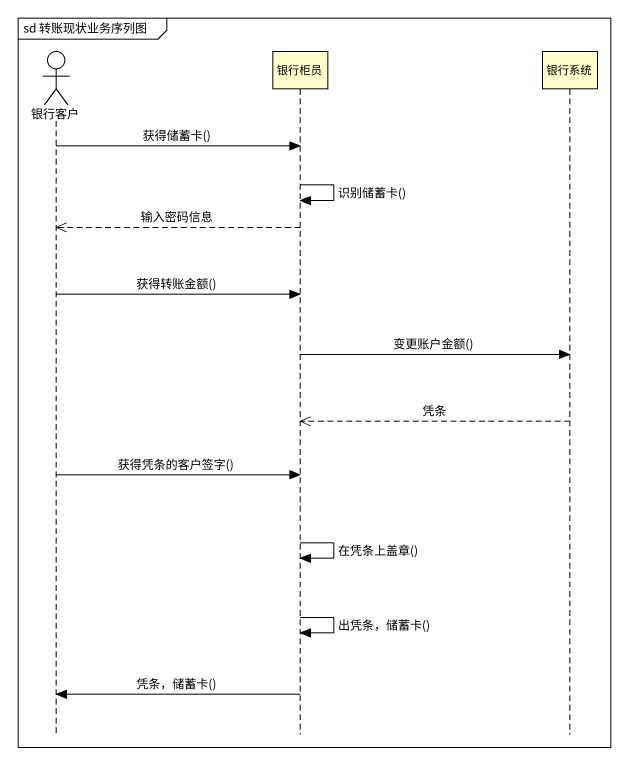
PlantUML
@startuml
mainframe sd 转账现状业务序列图
hide footbox
actor 银行客户
participant 银行柜员
participant 银行系统

银行客户 -> 银行柜员 : 获得储蓄卡()
银行柜员 -> 银行柜员 : 识别储蓄卡()
银行柜员 -->> 银行客户 : 输入密码信息
银行客户 -> 银行柜员 : 获得转账金额()
银行柜员 -> 银行系统 : 变更账户金额()
银行系统 -->> 银行柜员 : 凭条
银行客户 -> 银行柜员 : 获得凭条的客户签字()
银行柜员 -> 银行柜员 : 在凭条上盖章()
银行柜员 -> 银行柜员 : 出凭条，储蓄卡()
银行柜员 -> 银行客户 : 凭条，储蓄卡()
@enduml
